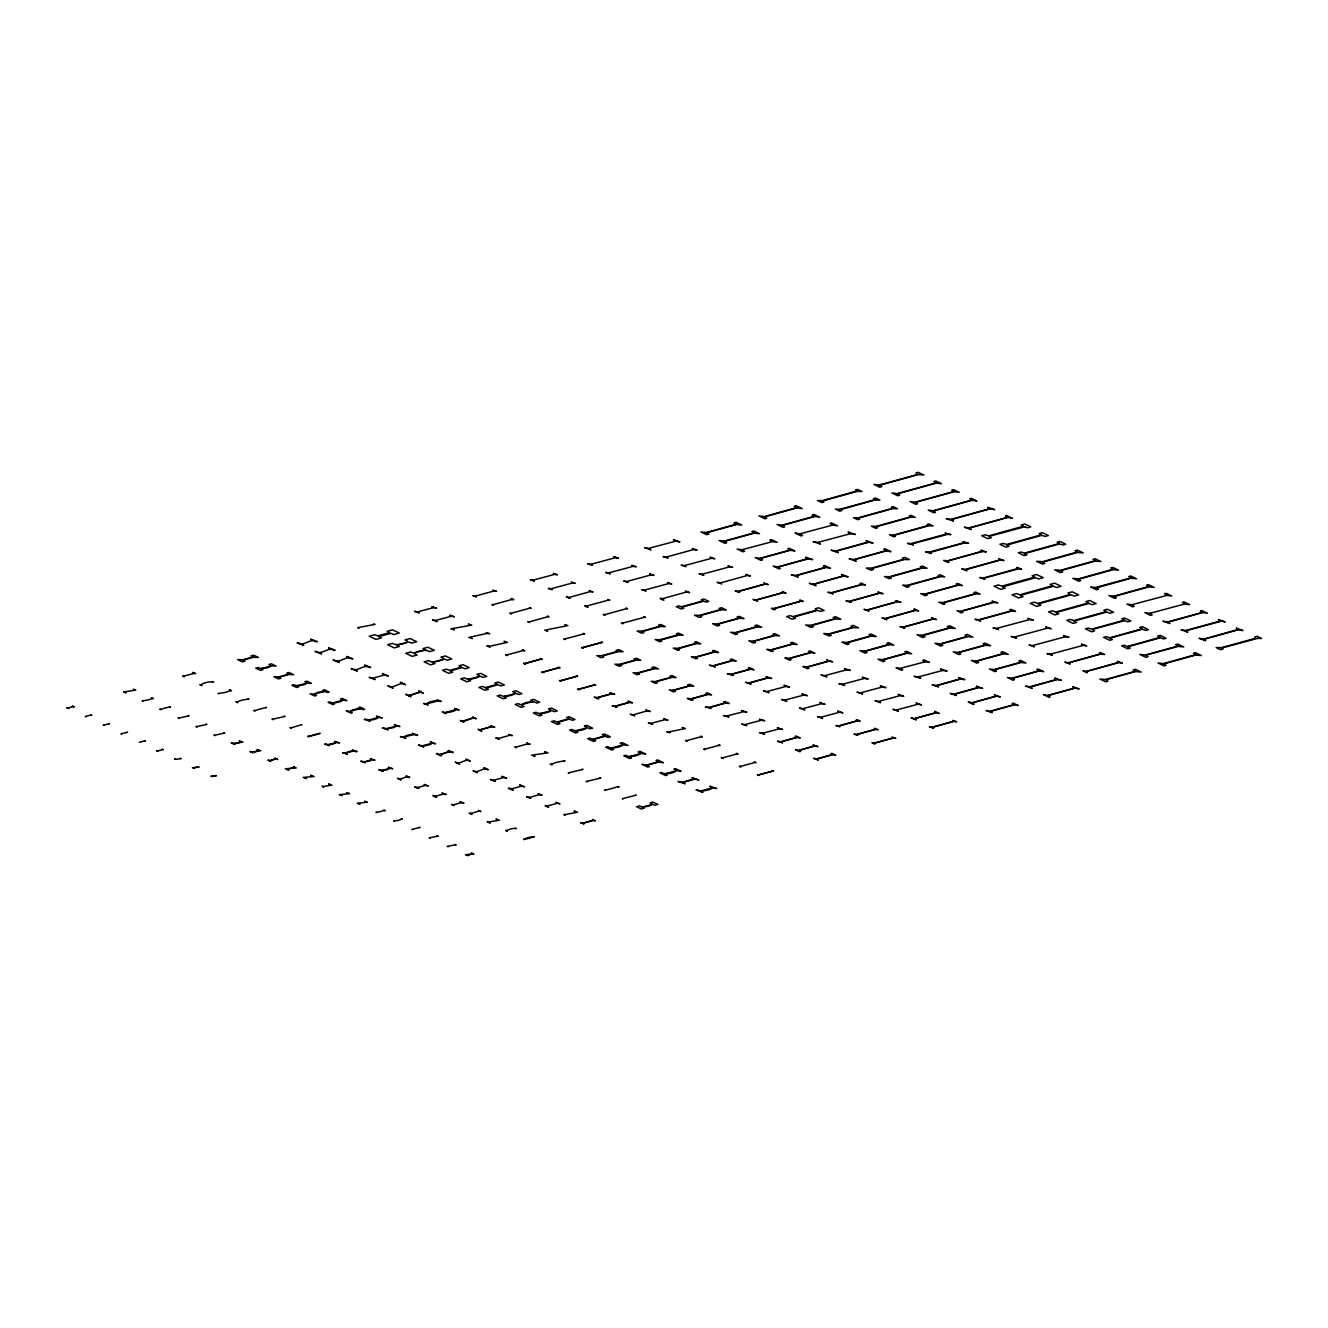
<?xml version="1.0" encoding="UTF-8"?>
<svg xmlns="http://www.w3.org/2000/svg" width="1328" height="1328" viewBox="0 0 1328 1328"><rect width="100%" height="100%" fill="white"/><g stroke="black" fill="none" stroke-linecap="round" stroke-linejoin="round"><path stroke-width="1.5" d="M693.648 549.526L697.117 550.107L692.203 548.613L693.731 549.36M738.053 591.624L765.16 584.104L768.248 584.602L763.749 583.009L765.293 583.739M765.21 583.905L738.119 591.375L735.114 590.86L739.613 592.471L738.069 591.724M801.083 601.053L774.091 608.539C766.538 606.913 778.225 611.942 774.257 608.622L800.85 601.302C808.569 602.48 795.289 598.43 801.099 600.937M871.666 568.567L904.252 559.52L909.464 559.619L904.916 557.445L902.393 558.125L903.754 559.287L871.649 568.102L866.354 568.035L870.902 570.21L873.426 569.513L871.683 568.683M889.544 577.149L922.13 568.118L927.093 568.268L922.578 566.11L920.304 566.741L922.047 567.571M922.047 567.72L889.411 576.734L884.514 576.568L889.03 578.726L891.32 578.095L889.561 577.248M925.301 594.313L957.853 585.283L962.435 585.548L958.036 583.424L956.127 583.955L957.87 584.785M957.787 584.967L925.334 593.931L920.752 593.666L925.151 595.774L927.06 595.259L925.317 594.413M943.179 602.895L975.731 593.865L980.114 594.18L975.748 592.089L974.038 592.554L975.466 593.682L943.328 602.514L938.863 602.215L943.229 604.306L944.938 603.842L943.195 603.012M1002.657 586.827L1035.408 577.763L1038.762 578.925L1043.227 577.713L1036.57 574.509L1032.105 575.738L1034.628 576.95M993.693 602.132L961.14 611.129L956.924 610.78L961.256 612.855L962.8 612.424L961.389 611.312L993.543 602.464L997.843 602.812L991.966 601.152L993.709 601.982M978.919 620.076L1011.521 611.029L1015.555 611.461L1011.189 609.369L1009.844 609.735L1011.222 610.897L979.118 619.711L975.001 619.313L980.711 621.039L978.935 620.193M1034.545 577.132L1001.91 586.129L998.54 584.951L994.074 586.179L1000.731 589.383L1005.196 588.155L1002.673 586.943M1020.468 595.376L1053.204 586.312L1056.59 587.491L1061.055 586.262L1054.548 583.141L1050.083 584.37L1052.623 585.582M1052.606 585.714L1019.887 594.761L1016.501 593.583L1012.036 594.811L1018.559 597.932L1023.025 596.72L1020.485 595.492M1056.208 612.523L1088.91 603.476L1092.28 604.655L1096.131 603.593L1089.757 600.538L1085.922 601.584L1088.445 602.812M1088.462 602.912L1055.76 611.976L1052.39 610.797L1048.539 611.859L1054.913 614.914L1058.765 613.851L1056.225 612.64M1068.343 663.021L1100.978 653.974L1104.597 654.521L1100.298 652.463L1099.368 652.712L1101.095 653.725L1068.525 662.722L1064.89 662.174L1070.119 663.983L1068.359 663.137M1119.023 662.29L1086.337 671.337L1082.934 670.74L1087.234 672.798L1086.254 671.586L1118.857 662.572L1122.343 663.153L1117.263 661.311L1119.039 662.157M269.551 760.844L270.796 761.442L267.891 760.048C270.696 762.521 274.68 757.01 277.818 759.516L274.913 758.122L276.158 758.703M435.352 620.757L437.095 621.587L432.496 619.894L435.601 620.574M305.324 778.025L306.569 778.623L303.199 777.378L314.089 776.548L310.719 775.303L311.964 775.901M487.077 633.34L489.65 633.722L486.197 632.609L487.326 633.157M523.083 650.438C528.013 652.214 519.713 648.363 523.099 650.355M358.992 803.805L359.971 804.27L357.249 803.257L367.391 802.228L364.669 801.216L365.482 801.846M524.792 663.651L540.878 659.186C545.31 660.265 538.687 657.211 540.762 659.136L524.925 663.469C520.875 662.423 527 665.195 524.792 663.718M642.138 631.613L660.331 626.501L665.428 626.667L660.813 624.459L658.655 625.056L660.331 625.853M660.315 626.069L642.221 631.132L637.042 630.983L641.673 633.207L643.831 632.609L642.154 631.813M660.016 640.196L679.455 635.033M822.331 501.071L856.942 491.443L862.021 491.543L857.656 489.434L855.547 490.015L857.091 490.762M678.226 634.668L660.066 639.747L655.152 639.532L659.734 641.739L661.709 641.192L660.033 640.395M611.627 693.631L597.285 697.598L594.23 697.117L597.965 698.91L598.928 698.628L597.384 697.748L611.76 693.797L614.731 694.295L610.033 692.784L611.644 693.548M857.075 490.962L822.414 500.59L817.417 500.49L821.783 502.582L823.875 502.017L822.347 501.27M677.844 648.794L696.138 643.665L700.835 643.931L696.287 641.756L694.527 642.237L696.204 643.051M840.209 509.67L874.837 500.042L879.9 500.125L875.567 498.033L873.459 498.614L874.986 499.345L874.256 499.876L840.392 509.172L835.329 509.089L839.661 511.164L841.753 510.599L840.226 509.852M615.179 706.396L629.572 702.396L632.526 702.91L628.791 701.134L627.928 701.367L629.572 702.197L615.096 706.214L612.225 705.683L616.823 707.226L615.196 706.446M696.121 643.3L677.927 648.363L673.213 648.097L677.761 650.272L679.521 649.79L677.861 648.994M858.087 518.252L892.698 508.624L897.579 508.757L893.279 506.698L891.37 507.213L892.914 507.96M569.363 773.045C562.225 773.942 589.267 768.248 581.697 769.46M633.356 714.846L634.734 715.809L630.285 714.248L633.041 714.813L647.45 710.812L650.255 711.542L645.806 709.982L647.433 710.762M673.545 690.444L689.747 685.945L693.83 686.244L689.68 684.252L687.788 684.767L689.348 685.763L673.429 690.128L669.262 689.846L673.412 691.855L675.288 691.324L673.545 690.494M892.831 508.226L858.303 517.771L853.439 517.638L857.739 519.696L859.631 519.182L858.104 518.435M875.949 526.851L910.61 517.206L915.374 517.372L911.074 515.314L909.282 515.812L910.825 516.542M910.842 516.741L876.098 526.403L871.434 526.203L875.716 528.262L877.509 527.78L875.965 527.033M668.897 732.209L669.943 732.724L666.689 731.695L669.146 732.027M893.86 535.433L928.471 525.805L933.136 525.988L928.886 523.946L927.176 524.411L928.72 525.158M617.819 786.674L619.163 786.906L617.653 786.508M709.335 707.608L725.47 703.126L729.238 703.508L725.154 701.549L723.577 701.981L725.071 702.993L709.119 707.359L705.434 706.961L711.078 708.488L709.335 707.658M928.704 525.357L894.109 534.968L889.445 534.786L893.694 536.827L895.404 536.363L893.877 535.616M911.722 544.015L947.744 534.288M623.064 798.809C617.736 799.489 641.125 794.21 635.365 795.256M946.615 533.972L910.709 543.683M929.6 552.597L964.228 542.969L968.61 543.252L962.999 541.608L964.543 542.355M704.67 749.39C706.247 750.569 701.466 748.428 704.919 749.208M964.56 542.538L928.554 552.282M736.924 753.74C734.65 752.395 740.775 754.835 736.791 753.972L722.797 757.807M988.995 536.446L1025 526.735M982.471 551.17L947.827 560.781L943.627 560.433L947.86 562.458L949.039 562.142L948.059 560.897L981.973 551.585L986.322 551.9L980.911 550.19L982.488 550.954M965.373 569.778L1000.001 560.15L1004.018 560.549L998.772 558.789L1000.349 559.553M1023.49 526.187L988.812 535.831L985.21 534.819L981.724 535.765L987.766 538.67L991.269 537.724L989.011 536.645M1006.856 545.028L1041.55 535.383L1045.153 536.396L1048.34 535.533L1042.347 532.661L1039.177 533.524L1041.418 534.603M1000.333 559.769L965.738 569.363L961.721 568.965L966.967 570.725L965.39 569.961M983.268 578.361L1019.29 568.65M758.321 775.17C759.782 776.15 755.35 774.324 758.471 774.954L772.481 771.103C775.585 771.668 771.369 770.024 772.747 770.921M1041.401 534.819L1006.807 544.43L1003.138 543.434L999.951 544.297L1005.927 547.169L1009.114 546.289L1006.873 545.21M1024.685 553.61L1059.412 543.949L1063.014 544.961L1065.72 544.214L1059.86 541.392L1057.138 542.139L1059.379 543.218M814.828 745.888L798.775 750.519L800.518 751.449L799.589 751.698L795.572 749.772L798.643 750.353L814.861 745.855L818.031 746.635L813.085 744.958L814.844 745.805M1018.161 568.401L983.633 577.962L979.815 577.514L984.861 579.307L983.284 578.56M1059.296 543.484L1024.652 553.062L1021.066 552.05L1018.344 552.797L1024.22 555.619L1026.926 554.872L1024.701 553.793M816.604 759.135L832.789 754.653L835.86 755.234L831.876 753.325L831.029 753.557L832.789 754.453L816.604 758.935L813.533 758.354L818.363 760.031L816.62 759.184M1042.546 562.176L1077.274 552.514L1083.2 552.896L1077.39 550.107L1075.066 550.755L1077.307 551.834M1077.29 552.033L1042.58 561.678L1036.67 561.296L1042.463 564.085L1044.787 563.454L1042.563 562.375M1060.408 570.774L1095.152 561.097L1100.912 561.528L1095.152 558.756L1092.994 559.354L1095.235 560.433M1095.152 560.698L1060.574 570.26L1054.731 569.861L1060.491 572.634L1062.666 572.036L1060.425 570.957M1078.336 579.34L1112.997 569.712L1118.624 570.177L1112.847 567.405L1110.839 567.952L1113.08 569.048M1113.08 569.247L1078.436 578.875L1072.825 578.394L1078.585 581.166L1080.594 580.618L1078.353 579.539M1096.181 587.939L1130.925 578.278L1136.486 578.759L1130.759 576.003L1128.783 576.551L1131.024 577.63M1131.008 577.846L1095.052 587.574M1114.059 596.521L1148.786 586.86L1154.165 587.391L1148.488 584.669L1146.695 585.15L1148.936 586.229M1148.936 586.445L1114.292 596.056L1108.847 595.558L1114.524 598.281L1116.317 597.799L1114.076 596.72M1167.694 622.284L1202.421 612.623L1207.434 613.27L1201.79 610.565L1200.379 610.946L1202.139 612.49L1168.192 621.819L1162.93 621.238L1169.985 623.562L1167.71 622.467M1185.572 630.866L1221.611 621.139M1220.498 620.89L1185.954 630.468L1181.024 629.771L1187.879 632.161L1185.589 631.049M1203.467 639.465L1238.194 629.804L1242.892 630.551L1236.169 628.127L1238.46 629.223M1238.476 629.422L1203.766 639.067L1199.068 638.32L1205.774 640.743L1203.483 639.648M1221.511 648.114L1257.55 638.386M764.297 516.957L796.717 507.96L802.112 508.591L796.169 505.736L794.343 506.234L796.783 507.412M796.767 507.595L764.297 516.575L758.985 515.945L764.928 518.8L766.754 518.302L764.314 517.123M814.645 516.194L782.308 525.158L777.063 524.477L783.039 527.349L784.699 526.884L782.806 525.274L814.645 516.542L819.824 517.239L813.848 514.368L812.188 514.832L814.662 516.011M835.827 551.319L868.329 542.305L873.177 543.086L865.939 540.612L868.412 541.807M868.396 541.973L835.91 550.971L831.079 550.19L838.317 552.664L835.843 551.469M853.721 559.901L886.208 550.888L890.972 551.701L885.062 548.862L883.817 549.211L886.241 550.605L853.904 559.553L849.073 558.756L856.211 561.246L853.738 560.067M1074.136 621.106L1106.573 612.092L1110.158 613.221L1113.644 612.258L1107.353 609.237L1103.85 610.199L1106.307 611.378M1106.29 611.561L1073.887 620.541L1070.302 619.412L1066.816 620.375L1073.124 623.396L1076.61 622.434L1074.153 621.255M1124.235 620.193L1091.865 629.157L1088.296 628.028L1085.424 628.825L1091.583 631.779L1094.455 630.999L1092.38 629.455L1124.235 620.707L1127.953 621.786L1130.825 621.006L1124.667 618.051L1121.795 618.831L1124.252 620.01M1109.876 638.237L1142.246 629.256L1145.815 630.385L1148.454 629.655L1142.346 626.716L1139.69 627.447L1142.146 628.609M1142.13 628.791L1109.793 637.755L1106.224 636.627L1103.585 637.357L1109.71 640.295L1112.349 639.565L1109.893 638.386M1127.704 646.836L1160.157 637.822L1163.726 638.951L1166.133 638.287L1160.058 635.365L1157.651 636.029L1160.108 637.208M1160.091 637.39L1127.588 646.387L1124.102 645.242L1121.695 645.906L1127.771 648.828L1130.178 648.164L1127.721 646.985M1178.002 645.989L1145.516 654.986L1139.872 654.455L1145.881 657.343L1148.056 656.746L1146.197 655.136L1178.102 646.387L1183.746 646.935L1177.737 644.047L1175.562 644.644L1178.019 645.823M1163.477 663.983L1195.881 655.003L1201.425 655.567L1195.449 652.695L1193.474 653.243L1195.914 654.422M1195.93 654.571L1163.527 663.568L1157.983 662.987L1163.959 665.859L1165.934 665.328L1163.494 664.149M183.745 676.367C186.103 677.728 179.645 675.205 184.061 676.135M193.672 673.412C199.798 674.558 188.891 670.922 194.004 673.196M475.241 596.322L476.453 596.903L472.818 595.674L475.557 596.089M327.933 744.809L336.299 742.468L339.503 742.883L334.556 741.422C340.117 742.767 327.734 746.037 325.775 743.846L324.547 744.178L329.493 745.622L327.95 744.875M511.778 599.542C517.854 600.654 507.894 597.069 512.093 599.31M353.962 750.868L345.678 753.175L342.607 752.744L347.388 754.204C341.977 752.777 353.729 749.54 356.12 751.797L357.232 751.499L352.435 750.038L353.978 750.768M550.904 589.051L552.265 589.698L548.281 588.354L551.22 588.819M363.739 761.973L372.023 759.649L374.977 760.131L370.313 758.637C375.841 759.998 363.557 763.235 361.614 761.027L360.635 761.293L365.3 762.787L363.756 762.04M529.208 621.869L547.7 616.79C551.469 617.47 545.659 615.296 547.883 616.507M564.699 639.283C565.877 640.212 561.711 638.469 565.014 639.05M417.39 787.819L418.934 788.55L414.651 787.006L417.706 787.587M601.584 642.387L582.66 647.616L601.401 642.569C605.07 643.117 599.741 641.241 601.601 642.287M617.703 651.334L601.733 655.717L596.82 655.667L601.119 657.725L603.825 656.978L602.431 655.949L618.201 651.633L623.114 651.683L618.815 649.624L616.109 650.371L617.802 651.185M681.828 607.178L703.491 601.169L706.098 602.115L708.77 601.368L703.873 599.011L701.184 599.758L702.877 600.937L681.447 606.813L678.94 605.867L676.251 606.597L681.164 608.954L683.837 608.224L681.845 607.261M619.944 664.681L636.112 660.199L640.793 660.331L636.527 658.273L634.07 658.954L635.531 659.966L619.778 664.299L614.93 664.216L619.197 666.258L621.653 665.577L619.96 664.764M453.13 804.917L461.463 802.593L464.003 803.191L459.87 801.614L461.098 802.577M479.275 811.059C484.338 812.869 475.789 808.935 479.308 810.96M721.071 609.419L699.458 615.395L694.428 615.146L699.258 617.47L701.715 616.79L700.039 615.611L721.436 609.735L726.383 610.017L721.552 607.693L719.112 608.373L721.104 609.32M735.463 632.925L757.093 626.932L761.741 627.297L756.977 625.007L754.918 625.571L756.91 626.534M714.331 651.849L695.357 657.111L691.324 656.646L695.839 658.804L697.449 658.373L695.706 657.277L714.331 652.148L718.514 652.579L714.016 650.405L712.406 650.853L714.315 651.766M506.831 830.764C509.255 832.075 502.814 829.618 507.147 830.548M756.894 626.633L735.214 632.609L730.649 632.244L735.413 634.518L737.472 633.954L735.48 633.008M713.402 665.959L732.359 660.697L736.243 661.195L731.778 659.053L730.317 659.452L731.911 660.597L713.269 665.71L709.384 665.195L715.327 666.955L713.418 666.042M564.998 814.811C567.039 816.205 560.98 813.649 565.313 814.579M792.766 643.814L771.12 649.807L766.82 649.342L771.502 651.6L773.211 651.135L771.385 649.99L792.783 644.113L797.149 644.561L792.467 642.304L790.758 642.769L792.75 643.731M749.141 683.14L768.165 677.861L771.734 678.475L766.123 676.633L768.065 677.562M789.081 658.688L810.827 652.662L814.877 653.177L810.229 650.952L808.669 651.367L810.495 652.496L789.098 658.389L784.881 657.908L789.529 660.149L791.073 659.717L789.098 658.754M768.065 677.629L749.125 682.891L745.473 682.31L751.084 684.152L749.158 683.223M828.572 661.029L806.826 667.021L802.876 666.473L807.524 668.714L808.968 668.316L807.275 667.137L828.722 661.244L832.673 661.809L826.58 659.966L828.589 660.929M838.615 726.084L857.506 720.855L860.229 721.154L857.224 719.71L856.294 719.959L857.29 720.739L838.732 725.852L835.91 725.553L839.844 726.748L838.632 726.167M914.245 718.813L936.041 712.771L939.311 713.534L934.729 711.327L936.024 712.588L914.228 718.614L910.958 717.867L916.287 719.859L914.262 718.88M893.312 737.853L874.471 743.066L871.932 742.701L874.903 744.128L874.637 743.132L893.18 738.053L895.802 738.385L892.101 737.156L893.329 737.754M932.19 727.395L953.836 721.403L956.724 721.751L952.541 720.457L953.869 721.104M953.853 721.204L932.156 727.196L929.334 726.831L933.534 728.109L932.19 727.478M243.173 660.149L253.349 657.294L258.429 657.46L253.714 655.185L251.042 655.916L252.901 656.812M252.884 656.928L242.725 659.75L237.646 659.601L242.36 661.875L245.033 661.128L243.173 660.248M278.913 677.313L289.106 674.475L293.737 674.74L289.089 672.516L286.881 673.113L288.74 674.01M288.74 674.109L278.548 676.965L273.9 676.682L278.565 678.923L280.772 678.309L278.913 677.413M378.978 636.66L390.83 633.356L393.835 634.535L399.263 633.041L392.54 629.804L387.112 631.298L389.552 632.477M389.453 632.643L377.7 635.88L374.695 634.701L369.267 636.195L375.99 639.432L381.435 637.938L378.978 636.759M324.547 691.34L314.371 694.162L310.071 693.797L314.653 695.988L316.529 695.474C309.955 693.697 324.281 689.747 327.286 692.519L329.145 692.004L324.563 689.813L322.704 690.328L324.563 691.224M396.84 645.242L408.675 641.939L411.68 643.117L416.726 641.723L410.07 638.519L405.023 639.913C413.722 641.856 395.395 646.786 392.64 643.316L387.593 644.694L394.25 647.898L399.296 646.504L396.856 645.342M332.515 703.076L342.74 700.221L346.874 700.636L342.342 698.445L340.615 698.926C347.438 700.786 332.249 704.537 329.859 701.881L328.132 702.346L332.681 704.537L334.39 704.072L332.531 703.159M384.373 675.039L388.44 675.969L382.364 673.694L384.672 674.79M425.508 649.824L413.738 653.127L410.651 651.965L405.804 653.293L412.211 656.381L417.058 655.053C408.626 652.911 426.006 648.13 429.459 651.633L434.306 650.305L427.898 647.234L423.051 648.562L425.491 649.741M360.353 708.554L350.127 711.376L346.243 710.895L350.758 713.07L352.285 712.638C345.712 710.862 360.037 706.928 363.025 709.7L364.553 709.268L360.054 707.11L358.51 707.525L360.386 708.422M432.463 662.357L444.299 659.053L447.304 660.215L451.769 658.987L445.428 655.949L440.979 657.177C449.578 659.219 431.6 663.983 428.595 660.58L424.13 661.809L430.471 664.847L434.92 663.618L432.48 662.44M408.659 695.59L420.495 692.087L418.884 690.693L423.366 693.382C418.121 689.066 410.883 698.594 405.77 694.295L410.966 696.785L408.659 695.673M450.308 670.922L462.161 667.619L465.165 668.781L469.265 667.652L463.04 664.664L458.94 665.793L461.364 666.955M461.264 667.137L449.528 670.358L446.523 669.196L442.423 670.325L448.648 673.313L452.748 672.184L450.325 671.022M386.166 728.823L396.358 725.968L400.01 726.532L394.35 724.739C401.106 726.499 386.033 730.367 383.593 727.678L382.364 728.026L388.042 729.819L386.166 728.923M438.34 700.703L426.504 703.989L423.599 703.491L428.064 705.002C422.188 703.259 437.061 699.059 440.481 701.599L441.328 701.367L436.862 699.856L438.373 700.586M414.087 734.351L403.861 737.189L400.425 736.592L405.92 738.401C399.346 736.625 413.655 732.674 416.643 735.446L417.739 735.148L412.244 733.338L414.104 734.235M444.415 712.771L456.317 709.451L459.173 709.965L454.774 708.438C460.882 710.048 444.996 714.348 442.324 711.858L445.942 713.601L444.432 712.87M486.015 688.087L497.884 684.767L500.888 685.929L504.341 684.982L498.249 682.061L494.796 683.007L497.236 684.186M497.12 684.352L485.384 687.589L482.379 686.427L478.927 687.373L485.002 690.294L488.455 689.348L486.031 688.17M421.906 746.004L432.115 743.149L435.518 743.763L430.172 741.937C436.879 743.713 421.989 747.531 419.416 744.892L418.436 745.157L423.781 746.983L421.922 746.104M462.343 721.453L463.854 722.183L460.268 720.457C464.783 723.843 471.158 715.46 476.237 718.78L472.652 717.054L474.162 717.784M474.146 717.9L462.327 721.17M503.893 696.652L515.745 693.349L518.733 694.511L521.904 693.648L515.895 690.759L512.724 691.622C521.406 693.764 503.196 698.412 500.324 695.025L497.153 695.905L503.163 698.794L506.333 697.914L503.893 696.752M449.827 751.598L439.8 754.586L441.676 755.582L440.796 755.815L436.431 753.723L437.31 753.474C442.041 757.026 447.702 749.042 452.433 752.627L453.313 752.378L448.067 750.536L449.926 751.432M491.974 726.532L480.288 729.769L491.709 726.632L494.796 727.18L490.58 725.636L492.09 726.466M533.076 701.516L521.124 704.819L518.202 703.641L515.214 704.454L521.19 707.326L524.178 706.513C515.745 704.388 533.159 699.574 536.628 703.093L539.633 702.263L533.657 699.391L530.652 700.221L533.092 701.4M498.1 738.551L509.886 735.247L512.342 735.612L508.807 734.401L509.67 735.197M662.39 598.978C668.399 602.364 655.003 597.019 662.523 598.646L686.858 591.906L689.581 592.637L685.364 591.093L686.858 591.807M539.616 713.817L551.502 710.513L554.49 711.675L557.312 710.912L551.369 708.056L548.564 708.82C557.079 710.912 539.085 715.626 536.13 712.24L533.325 713.003L539.268 715.858L542.073 715.095L539.633 713.916M557.511 722.399L569.363 719.095L572.368 720.257L574.991 719.544L569.081 716.705L566.458 717.435L568.899 718.597M568.882 718.73L557.063 722L554.058 720.838L551.435 721.552L557.328 724.391L559.951 723.677L557.511 722.498M511.346 788.948L521.539 786.093L524.56 786.823L519.663 784.914L521.539 785.811M593.251 739.563L605.103 736.26L608.091 737.422L610.332 736.808L604.522 734.035L602.298 734.65L604.738 735.812M604.622 735.978L592.803 739.231L589.898 738.053L587.673 738.667L593.467 741.439L595.691 740.841L593.267 739.663M529.225 797.53L539.434 794.675L542.139 795.223L537.94 793.679L539.45 794.41M646.885 765.31L658.788 762.006L663.419 762.72L657.725 759.981L656.032 760.446L658.472 761.625M658.356 761.791L646.553 765.028L641.939 764.314L647.632 767.053L649.326 766.588L646.885 765.409M682.609 782.491L694.577 779.171L698.91 779.951L691.871 777.644L694.312 778.822M694.295 778.938L682.343 782.242L678.01 781.462L685.049 783.769L682.609 782.59M700.503 791.073L712.439 787.753L716.655 788.583L709.75 786.242C718.315 788.384 700.337 793.065 697.349 789.645L696.055 790.011L702.96 792.351L700.52 791.173M849.422 601.567L879.501 593.234L883.12 593.716L877.924 592.022L879.634 592.836M879.617 592.985L849.555 601.285L845.936 600.804L851.132 602.514L849.422 601.684M897.545 601.551L900.899 602.331L895.836 600.621L897.545 601.435M885.195 618.748L915.291 610.415L918.694 610.946L914.577 608.971L913.747 609.203L915.424 610.166L885.278 618.499L881.941 617.935L886.905 619.695L885.195 618.865M903.073 627.347L933.186 618.997L936.489 619.578L931.642 617.802L933.352 618.616M933.335 618.765L903.239 627.082L899.936 626.501L904.783 628.277L903.073 627.463M706.38 532.877L736.459 524.527L741.821 525.075L736.061 522.302L733.986 522.883L736.376 524.029M736.359 524.178L706.214 532.511L700.952 531.947L706.712 534.719L708.77 534.155L706.38 533.009M724.241 541.459L754.337 533.126L759.5 533.723L753.773 530.968L751.897 531.482L754.304 532.628M754.271 532.794L724.225 541.094L719.062 540.496L724.789 543.252L726.648 542.737L724.258 541.592M760.031 558.623L790.06 550.29L794.908 550.987L789.247 548.265L787.703 548.696L789.596 550.19L760.064 558.291L755.217 557.611L760.878 560.333L762.421 559.901L760.031 558.756M879.435 485.351L918.428 474.561L923.856 475.075L918.096 472.303L915.955 472.901L917.831 474.395L879.418 484.936L873.907 484.438L879.667 487.21L881.809 486.629L879.435 485.484M807.972 558.59L777.942 566.89L773.245 566.16L778.938 568.882L780.316 568.5L778.009 567.139L807.972 558.889L812.67 559.619L805.598 557.262L808.005 558.424M897.313 493.933L936.306 483.143L941.535 483.707L935.808 480.968L933.866 481.5L936.24 482.645M795.821 575.788L825.833 567.471L830.398 568.251L824.738 565.529L823.476 565.877L825.817 567.222L795.787 575.505L791.305 574.709L798.228 577.082L795.821 575.92M936.223 482.794L897.247 493.568L892.018 492.987L897.745 495.742L899.687 495.211L897.313 494.066M813.666 584.386L843.728 576.053L848.177 576.867L841.421 574.476L843.811 575.622M843.811 575.754L813.682 584.104L809.316 583.291L816.073 585.681L813.666 584.519M954.118 491.41L915.158 502.167L910.128 501.536L915.822 504.275L917.565 503.793L915.689 502.299L954.185 491.725L959.214 492.356L953.521 489.617L951.778 490.098L954.151 491.244M793.463 617.122L817.633 610.415L820.638 611.378L824.124 610.432L818.646 607.792L815.16 608.755L816.77 610.116L793.098 616.607L790.094 615.644L786.608 616.607L792.086 619.23L795.572 618.267L793.463 617.254M933.053 511.097L972.046 500.307L976.893 500.988L971.233 498.282L969.672 498.714L972.079 499.859M972.046 500.009L933.086 510.765L928.239 510.085L933.899 512.807L935.46 512.376L933.053 511.23M811.242 625.671L835.428 618.948L840.873 619.246L835.611 616.723L833.171 617.404L835.279 618.4M950.931 519.68L989.941 508.89L994.639 509.62L987.584 507.296L989.991 508.458M835.163 618.616L811.01 625.272L805.631 624.957L810.893 627.48L813.35 626.816L811.242 625.803M989.958 508.607L950.981 519.381L946.283 518.634L953.338 520.974L950.931 519.812M968.809 528.262L1007.803 517.488L1012.334 518.269L1006.674 515.563L1005.479 515.895L1007.869 517.206L968.892 527.963L964.377 527.183L971.233 529.557L968.809 528.411M846.998 642.835L871.168 636.129L876.214 636.527L871.068 634.054L869.01 634.618L871.085 635.614M871.068 635.78L846.849 642.486L841.869 642.071L847.032 644.545L849.09 643.98L846.998 642.968M864.86 651.417L889.046 644.711L893.96 645.159L888.814 642.686L886.905 643.2L888.731 644.495L864.993 651.019L859.913 650.62L865.076 653.094L866.968 652.563L864.877 651.567M922.661 635.581L949.686 628.094L955.264 628.476L949.686 625.803L947.279 626.451L949.553 627.546M906.908 652.978L882.722 659.667L877.974 659.186L883.087 661.643L884.846 661.161L883.02 659.867L906.792 653.326L911.689 653.774L906.576 651.318L904.833 651.799L906.924 652.812M949.52 627.712L922.528 635.182L916.951 634.784L922.528 637.473L924.935 636.809L922.678 635.73M940.539 644.163L967.564 636.676L972.943 637.125L967.398 634.452L965.19 635.066L967.182 636.427L940.589 643.748L935.061 643.333L940.606 646.006L942.814 645.391L940.539 644.312M985.343 644.91L958.285 652.397L953.172 651.882L958.683 654.538L960.692 653.974L958.783 652.579L985.276 645.308L990.622 645.757L985.11 643.117L983.102 643.665L985.359 644.761M936.389 685.763L960.559 679.056L964.875 679.654L958.55 677.612L960.625 678.625M976.296 661.344L1003.304 653.841L1008.301 654.389L1002.823 651.766L1001.013 652.264L1002.922 653.658L976.429 660.946L971.283 660.431L976.744 663.07L978.57 662.556L976.296 661.477M960.642 678.757L936.389 685.48L932.156 684.866L938.481 686.908L936.406 685.895M954.284 694.361L978.454 687.655L982.637 688.302L976.429 686.194L978.537 687.207M978.504 687.373L954.367 694.063L950.184 693.399L956.392 695.507L954.284 694.494M1021.083 662.174L994.191 669.578L989.377 668.98L994.821 671.586L996.448 671.155L994.523 669.744L1021.033 662.473L1025.98 663.037L1020.551 660.414L1018.925 660.863L1021.182 661.958M1012.052 678.508L1039.06 671.022L1043.708 671.653L1038.313 669.063L1036.836 669.478L1038.745 670.872L1012.251 678.143L1007.437 677.546L1012.849 680.135L1014.326 679.737L1012.052 678.641M996.415 695.972L972.179 702.678L968.195 701.981L973.208 704.388L974.271 704.089L972.196 702.927L996.349 696.237L1000.416 696.918L994.34 694.793L996.448 695.806M990.041 711.542L1014.243 704.819L1018.211 705.533L1013.198 703.126L1012.235 703.392L1014.36 704.537L990.074 711.277L986.189 710.546L992.149 712.688L990.041 711.675M1029.947 687.091L1056.939 679.604L1061.404 680.301L1054.698 678.077L1056.988 679.172M1056.955 679.322L1030.013 686.775L1025.531 686.078L1032.238 688.319L1029.964 687.223M1074.9 687.921L1047.892 695.391L1043.542 694.66L1048.921 697.233L1050.083 696.918L1047.842 695.656L1074.85 688.186L1079.183 688.917L1072.642 686.659L1074.916 687.755M1135.423 671.238L1105.427 679.504L1099.883 679.023L1105.676 681.812L1107.934 681.181L1105.892 679.737L1135.49 671.603L1141.184 672.051L1135.39 669.262L1133.133 669.893L1135.523 671.038M384.622 674.939L372.753 678.21L369.118 677.33L375.193 679.604L372.886 678.508M194.037 673.412L183.712 676.135M512.044 599.443L493.286 604.622C489.468 603.792 494.597 606.514 493.418 604.688M125.214 692.386L126.094 692.801L123.587 691.938L135.821 690.128L133.315 689.265L134.111 689.78M143.075 700.918C139.34 700.902 147.79 700.736 152.388 698.412M219.186 693.581C214.522 693.498 225.793 693.316 230.408 690.477M178.898 718.099L189.074 715.792L187.763 715.576M237.065 702.114C241.796 699.076 252.42 699.126 248.037 698.943M196.577 726.632L206.919 724.391L205.79 724.059M214.671 735.28L224.747 733.006L223.552 732.774M433.443 607.527L431.866 606.531L436.597 608.241L433.708 607.61L417.291 611.959L414.485 611.312L419.216 613.005L417.706 611.992M265.799 707.641C269.551 706.795 257.765 709.301 255.142 710.646M193.822 768.082L192.427 767.684L199.15 767.186L197.756 766.787M308.644 736.492C326.588 730.881 321.359 733.77 308.445 736.426M376.87 812.288C373.434 812.869 380.173 812.039 384.024 810.395M383.626 810.362L385.236 810.661L384.058 810.395M401.786 818.978C403.181 819.625 400.824 817.982 401.654 818.845M430.355 838.2L429.243 837.852L437.709 836.175M587.524 781.445C579.821 782.773 607.045 776.814 599.559 778.075M524.128 839.279C527.282 836.59 537.94 836.906 533.375 836.69M740.659 766.405C736.675 765.31 742.551 768.165 740.559 766.356L754.702 762.554C758.753 763.517 752.544 760.778 754.669 762.471M67.844 707.973L73.322 706.596M73.023 706.562C70.284 704.836 76.875 708.007 73.372 706.612M91.001 715.078C89.125 713.866 93.558 716.257 90.951 715.145M108.813 723.743C112.697 722.664 100.098 726.2 103.916 725.171M121.645 733.869C117.727 734.434 130.974 731.595 126.675 732.359M451.404 616.109L449.777 615.146L454.375 616.839L451.586 616.192L435.285 620.541M453.495 629.173L454.375 629.904L450.839 628.808L471.822 625.106L468.286 624.011L469.249 624.724M215.103 775.602L212.181 776.482L215.485 775.618M347.637 793.214L346.774 792.617L349.579 793.629L339.287 794.675L342.093 795.671L341.346 795.04M563.852 760.844C569.314 760.695 556.432 761.193 551.734 764.264M419.465 827.543C423.433 826.464 408.094 830.432 412.659 829.469M448.432 846.65L447.204 846.434L455.587 844.757M472.353 853.622L467.622 855.697L465.447 854.651L473.93 853.97L471.291 853.041L472.237 853.489M529.822 608.091C528.013 606.564 533.806 608.971 529.822 608.207L511.18 613.221C507.08 612.374 513.272 614.864 510.998 613.503M608.241 600.057C606.132 598.33 612.64 601.069 608.241 600.173L586.876 605.933C579.738 604.389 592.172 609.237 586.71 606.232M604.921 614.598L626.135 608.772C630.219 609.436 624.309 607.228 626.301 608.473M425.425 785.346L424.047 784.433L428.33 785.977L425.674 785.412L417.307 787.57M767.385 691.573L768.995 692.718L763.534 690.875L766.903 691.506L786.01 686.46L789.463 687.091L784.001 685.248L785.695 686.377M821.567 703.541L819.824 702.446L825.086 704.321L821.783 703.641L802.71 708.72L799.489 708.023L804.751 709.899L802.826 708.986M860.959 692.884L862.652 694.079L856.975 692.154L860.478 692.834L882.34 687.024L885.942 687.688L880.248 685.763L881.941 686.941M900.019 695.49L898.176 694.345L903.737 696.304L900.334 695.59L878.439 701.416L874.953 700.719L880.53 702.678L878.505 701.715M896.699 710.082L898.392 711.26L892.964 709.301L896.251 710.032L918.146 704.189L921.516 704.919L916.088 702.944L918.113 703.906M591.226 564.35L592.305 565.313L587.64 563.902L590.844 564.284L615.329 557.743L618.45 558.142L613.785 556.714L615.246 557.428M609.087 572.949L610.199 573.928L605.668 572.434L608.722 572.883L633.24 566.326L636.212 566.79L631.68 565.296L632.941 566.243M467.589 760.247L465.962 759.135L470.295 761.21C465.746 757.674 459.637 765.575 455.238 762.089L459.571 764.164L458.077 763.002M516.36 746.967L527.78 743.846L530.171 744.211L526.718 742.999L527.88 743.564M545.609 752.445L544.629 751.598L548.016 752.827L531.648 755.151L535.035 756.396L533.856 755.831M529.606 797.364L526.535 796.817L530.752 798.36L529.241 797.63M684.8 565.662L685.929 566.691L681.181 565.147L684.418 565.595L711.659 558.291L714.813 558.756L710.082 557.212L711.609 557.959M151.99 698.379C149.798 696.768 155.542 699.657 152.421 698.412M201.458 684.866C203.948 686.891 197.092 683.339 200.96 684.85M212.115 681.862C218.257 681.696 204.993 680.998 201.009 684.866M359.407 627.978L357.647 627.679L375.094 624.376L373.334 624.077M230.01 690.46C227.403 688.585 234.126 691.954 230.441 690.494M283.727 716.24L285.072 716.439L272.539 719.245M176.126 759.367L174.466 759.101L175.628 759.35M489.302 646.354L507.445 642.337L504.059 641.225L504.939 641.939M507.18 654.953C509.122 656.829 502.582 653.824 507.03 654.887L522.983 650.604M727.478 716.074L728.956 717.07L723.494 715.526L727.014 715.958L743.514 711.675L746.967 712.123L741.489 710.58L743.232 711.41M700.985 736.691C699.541 735.048 704.554 737.721 701.201 736.741L686.858 740.576C683.007 739.547 688.369 742.418 686.991 740.626M745.323 724.656L746.817 725.669L741.505 724.092L744.825 724.59L761.326 720.274L764.745 720.739L759.433 719.178L760.977 720.158M718.846 745.29C717.502 743.746 722.117 746.22 719.062 745.34L704.637 749.191M997.295 628.443L998.573 629.621L993.012 627.878L996.78 628.36L1029.482 619.612L1033.333 620.076L1027.756 618.333L1029.515 619.18M924.504 661.709L922.744 660.398L924.338 659.966L929.417 662.406L924.919 661.859L900.384 668.316L896.035 667.735L901.114 670.175L902.708 669.744L900.616 668.731M493.933 590.927L492.954 590.147L496.589 591.375L494.099 591.01L475.241 596.056M533.341 580.236L534.387 581.1L530.27 579.788L533.009 580.187L554.672 574.377L557.478 574.758L553.378 573.43L554.473 574.294M622.782 623.197C624.06 624.758 618.782 622.467 622.633 623.131L644.063 617.354C647.881 618.018 642.702 615.661 643.914 617.288M435.584 796.186L443.569 793.995L446.158 794.576L441.975 793.032L443.519 793.762M846.218 669.727L844.459 668.565L850.401 670.424L846.65 669.827L824.837 675.603L820.936 675.039L826.879 676.882L824.871 675.935M785.246 700.171L786.857 701.317L781.478 699.458L784.865 700.105L804.004 695.025L807.308 695.706L801.929 693.83L803.855 694.76M843.064 684.302L844.757 685.497L838.914 683.588L842.566 684.235L864.478 678.425L868.213 679.056L862.353 677.147L864.063 678.342M496.954 819.758L496.008 818.978L499.394 820.206L489.252 821.949M839.429 712.157L837.736 711.028L842.931 712.92L839.777 712.206L820.654 717.303L817.434 716.605L822.613 718.498L821.003 717.352M514.866 828.34C519.713 829.054 512.658 827.078 506.798 830.548M301.705 643.881L303.78 645.325L297.024 642.968L298.186 642.652C303.763 647.118 310.652 637.44 316.213 641.905L317.392 641.59L310.636 639.233L313.076 640.395M366.495 666.44L364.486 665.079L370.661 667.353L369.748 667.619C364.337 663.286 357.149 672.781 352.036 668.499L351.107 668.764L357.298 671.022L354.991 669.926M668.648 583.457L667.469 582.494L671.785 584.021L668.997 583.507L644.545 590.08L641.673 589.582L645.989 591.093L644.877 590.113M391.129 686.842L393.055 688.203L387.826 685.696C393.32 690.012 400.043 680.467 405.521 684.783L400.292 682.277L402.6 683.389M666.888 557.079L668.017 558.109L663.087 556.615L666.573 556.98L693.316 549.643M747.083 575.406L745.871 574.41L750.453 575.987L747.282 575.505L720.573 582.843M1064.94 636.676L1063.579 635.531L1068.957 637.291L1065.189 636.793L1032.57 645.557L1028.968 645.026L1034.346 646.802L1032.586 645.956M1050.963 654.206L1052.257 655.385L1046.962 653.608L1050.564 654.14L1083.216 645.358L1086.752 645.906L1081.457 644.13L1083.216 644.976M742.667 549.809L744.56 551.319L742.85 551.784L737.156 549.045L742.086 549.709L772.332 541.675L777.179 542.355L771.485 539.616L769.775 540.098L772.166 541.243M849.986 533.607L848.028 532.013L855.398 534.47L850.368 533.723L817.832 542.405L813.068 541.608L820.422 544.082L818.546 542.471M86.021 716.572C84.876 717.269 84.743 716.024 90.968 715.211M169.785 707.011C173.321 706.181 163.128 708.156 160.987 709.418M471.357 637.772L472.253 638.502L468.801 637.39L487.492 633.356M157.6 750.934L162.746 749.556M179.662 758.321L181.338 758.57L175.744 759.367M323.468 786.442L331.917 785.163L328.614 783.902L329.61 784.682M651.251 723.445L652.612 724.391L648.296 722.814L650.869 723.411L665.378 719.56L668.017 720.158L663.718 718.581L665.079 719.527M682.957 728.126L682.16 727.445L685.414 728.474L668.997 731.96M401.471 818.978C398.4 821.567 390.93 820.389 394.565 821.019M1150.596 613.353L1152.106 614.964L1150.546 615.395L1144.885 612.673L1150.065 613.27L1184.775 603.991L1189.689 604.638L1184.045 601.933L1182.484 602.348L1184.742 603.443M605.402 790.044C600.771 791.123 614.499 788.168 617.404 786.674M572.318 582.909L571.272 582.029L575.273 583.374L572.567 582.959L550.805 588.802M569.131 597.417L590.445 591.558L593.052 591.989L589.167 590.628L590.213 591.508M583.341 633.921C582.627 632.394 586.793 634.668 583.556 633.971L564.632 639.05M399.811 779.005L401.039 779.968L397.421 778.225C401.255 781.146 405.936 774.656 409.771 777.561L406.152 775.834L407.397 776.797M471.357 813.367L478.993 811.176M330.606 649.259L328.547 647.832L335.171 650.205L334.092 650.488C328.78 646.022 321.459 655.7 316.097 651.251L315.035 651.55L321.658 653.907L319.218 652.745M493.817 780.2L503.76 777.478L506.765 778.191L501.818 776.316L503.295 777.478M547.501 805.963L557.345 803.274L559.984 803.838L555.851 802.278L556.98 803.257M919.026 676.965L920.619 678.326L914.096 676.301L918.329 676.898L942.747 670.457L947.146 671.038L940.622 669.013L942.714 670.026M235.753 701.549L237.695 702.778M178.018 717.751L179.114 718.531M144.32 740.526L145.516 741.256M195.897 726.333L197.075 727.097M162.182 749.125L163.394 749.855M213.808 734.932L215.02 735.679M271.958 718.963L273.037 719.743M289.869 727.545L291.031 728.308M307.764 736.144L308.976 736.891M197.839 766.92L193.871 767.933M437.128 835.694L438.306 836.441M454.973 844.309L456.185 845.04M533.292 836.872C529.241 838.449 521.572 840.242 524.029 839.263M498.349 738.318L495.742 737.986L499.278 739.198L498.116 738.634M511.595 788.716C501.254 786.292 519.065 792.65 511.363 789.031M453.329 804.718C447.918 803.34 456.6 806.909 453.147 805M67.994 707.94C70.915 709.899 64.076 706.463 67.695 707.957M290.782 727.81C293.388 727.346 303.647 723.843 302.037 724.856M269.584 760.629L276.207 758.919M772.83 771.103L758.305 774.988M565.014 814.562L577.597 812.255L574.061 811.026L575.273 811.607M144.868 740.958L139.291 742.335M1023.473 526.004L1021.232 524.925L1024.718 523.962L1030.777 526.867L1027.274 527.83L1025.033 526.751M1166.814 594.844L1164.573 593.765L1166.2 593.317L1171.844 596.04L1166.631 595.459L1131.921 604.721L1126.941 604.091L1132.601 606.813L1134.228 606.365L1131.987 605.286M1220.565 620.641L1218.274 619.545L1225.146 621.919L1221.644 621.155M1257.566 638.403L1261.6 638.469L1257.168 636.328L1254.678 637.008L1255.624 638.237L1221.76 647.549L1216.133 647.599L1220.581 649.724L1223.055 649.043L1221.528 648.313M1094.953 587.54L1090.736 587.009L1096.463 589.748L1098.439 589.217L1096.198 588.138M946.632 533.756L945.071 533.009L950.898 534.62L947.777 534.304M1018.244 568.152L1016.667 567.388L1021.713 569.197L1019.306 568.666M910.593 543.65L907.489 543.335L913.299 544.945L911.738 544.198M928.504 552.249L925.55 551.9L931.16 553.544L929.617 552.797M832.59 524.61L830.116 523.431L831.66 523L837.603 525.855L832.54 525.124L799.971 533.806L795.074 533.043L801.016 535.898L802.56 535.483L800.087 534.288M1047.394 627.779L1045.634 626.932L1051.129 628.692L1047.344 628.194L1014.692 636.959L1011.006 636.444L1016.501 638.204L1014.725 637.357M675.753 540.745L673.462 539.649L679.886 541.94L675.653 541.177L648.529 548.414L644.545 547.601L650.969 549.875L648.678 548.779M729.537 566.541L727.993 565.811L732.658 567.355L729.404 566.907L702.213 574.211L699.126 573.729L703.807 575.29L702.263 574.543M651.069 574.609L649.591 573.895L653.99 575.389L651.118 574.908L626.716 581.465L623.679 581.017L628.078 582.511L626.6 581.797M678.243 634.452L676.566 633.655L678.525 633.107L683.107 635.315L679.471 635.05M565.794 625.09L564.881 624.658L567.869 625.604L544.712 630.186L547.7 631.132L546.771 630.7M779.088 728.607L777.345 727.761L782.541 729.371L779.237 728.856L762.787 733.172L759.5 732.658L764.679 734.268L762.936 733.421M348.899 657.592L346.591 656.48L352.866 658.738L351.854 659.02C346.459 654.704 339.354 664.199 334.125 659.916L333.112 660.199L339.387 662.44L337.096 661.327M485.749 768.613L483.89 767.717L488.206 769.808C483.641 766.223 477.632 774.241 473.1 770.688L477.433 772.763L475.573 771.867M160.705 709.418L159.742 709.252L161.003 709.567M215.252 775.486L216.464 775.818L215.534 775.618M720.174 583.009L721.718 583.872L717.12 582.295L720.208 582.992M755.931 600.206L757.475 601.069L753.059 599.443L756.064 599.974L783.221 592.454L782.341 591.408L786.093 593.201L783.088 592.686L755.931 600.206M907.456 585.698L909.182 586.677L907.09 587.242L902.642 585.117L907.339 585.349L939.477 576.518L938.215 575.356L940.324 574.775L944.756 576.9L939.992 576.701L907.489 585.681M1038.38 603.941L1040.886 605.286L1036.653 606.448L1030.213 603.36L1034.446 602.198L1037.832 603.377L1070.053 594.529L1067.994 592.985L1072.227 591.823L1078.668 594.911L1074.435 596.073L1070.982 594.911L1038.38 603.941M233.811 743.597L235.039 744.261L231.155 743.099L232.068 742.85C234.043 744.676 243.256 742.252 239.106 740.908L242.991 742.086L233.811 743.597M251.689 752.179L252.918 752.86L249.979 751.449C251.955 753.275 261.168 750.851 257.001 749.507L260.753 750.702L251.789 752.129M287.446 769.36L288.674 770.024L285.238 768.796L296.26 767.949L293.372 766.555L294.069 767.368L287.446 769.36M323.219 786.541C325.543 788.351 319.849 785.047 323.219 786.541M489.069 646.454L490.181 647.068L486.795 645.956L489.152 646.271M542.687 672.234C544.497 673.628 539.035 671.337 542.803 672.068L558.656 667.718C557.577 666.125 562.308 668.615 558.872 667.752L542.687 672.234M560.599 680.816C562.491 682.16 557.046 679.936 560.731 680.666L576.551 676.317C580.054 677.048 575.157 674.84 576.734 676.35L560.648 680.799M578.493 689.415C580.469 690.693 575.041 688.535 578.626 689.265L594.546 684.966C598.065 685.646 592.869 683.538 594.579 684.866L578.593 689.365M637.805 673.246L639.532 674.159L637.257 674.79L633.041 672.765L637.589 672.931L653.542 668.548L651.982 667.552L654.239 666.938L658.472 668.963L654.09 668.748L637.805 673.246M551.485 764.364C553.892 766.14 547.501 762.903 551.535 764.347M655.683 681.828L657.426 682.741L655.335 683.322L651.152 681.314L655.434 681.546L671.37 677.18L669.876 676.168L671.951 675.587L676.151 677.595L671.868 677.363L655.783 681.779M691.44 698.993L693.166 699.922L691.44 700.387L687.323 698.412L691.324 698.744L707.276 694.361L705.716 693.365L707.442 692.884L711.559 694.859L707.625 694.527L691.473 698.976M722.565 757.906C725.204 759.799 718.332 756.246 722.565 757.906M780.864 741.937L782.607 742.867L777.511 741.207L780.781 741.754L796.916 737.306L795.206 736.343L796.252 736.061L800.303 738.003L797.032 737.472L780.864 741.937M528.909 621.985C531.416 623.861 525.108 620.425 528.909 621.985M568.832 597.534L570.16 598.281L566.276 596.919L568.832 597.534M381.634 770.539L383.161 771.385L378.646 769.858L379.509 769.626C381.9 771.883 393.686 768.696 388.241 767.235L392.756 768.746L389.917 768.231L381.667 770.506M604.622 614.715C606.813 616.292 600.505 613.669 604.688 614.549M582.577 647.782C584.137 649.176 579.539 646.736 582.66 647.732M435.285 796.302C440.647 799.805 427.716 793.497 435.285 796.302M471.058 813.483C474.959 816.305 465.331 811.574 471.108 813.466M717.618 624.326L719.593 625.372L717.336 625.986L712.538 623.695L717.452 623.977L738.849 618.101L737.023 616.972L739.264 616.358L744.062 618.649L739.314 618.317L717.618 624.326M488.953 822.082C493.701 825.252 483.342 819.874 488.953 822.082M753.374 641.49L755.35 642.536L753.491 643.051L748.76 640.793L753.291 641.175L774.656 635.315L772.83 634.17L774.689 633.655L779.42 635.929L775.054 635.498L753.408 641.457M731.296 674.524L733.172 675.537L727.395 673.777L731.313 674.275L749.988 669.146L748.245 668.05L749.59 667.685L754.022 669.81L750.187 669.295L731.33 674.508M582.876 823.294L584.071 823.974L580.618 822.746L582.892 823.161L593.168 820.306L592.554 819.476L595.425 820.853L593.234 820.438L582.926 823.277M856.527 734.65L857.739 735.347L853.921 734.135L856.56 734.467L875.102 729.371L874.206 728.557L875.019 728.325L878.024 729.769L875.451 729.421L856.626 734.6M261.035 668.714L262.878 669.727L260.437 670.408L255.74 668.15L258.18 667.486C261.168 670.225 275.56 666.357 268.986 664.515L271.427 663.851L276.108 666.092L271.261 665.876L261.118 668.665M296.775 685.879L298.617 686.908L296.576 687.456L291.961 685.248L294.003 684.684C296.991 687.439 311.399 683.571 304.809 681.712L306.851 681.148L311.466 683.372L307.083 683.024L296.825 685.862M368.321 720.208L370.163 721.237L364.304 719.461L365.681 719.079C368.653 721.834 383.028 717.983 376.438 716.124L382.281 717.9L378.48 717.386L368.404 720.158M468.203 679.471L470.627 680.766L466.858 681.795L460.7 678.84L464.468 677.811C467.888 681.297 485.284 676.583 476.852 674.408L480.62 673.379L486.778 676.334L483.01 677.363L480.006 676.201L468.203 679.471M480.221 729.935C486.297 734.002 473.349 727.229 480.221 729.935M516.011 747.116C517.903 748.992 512.475 745.672 516.011 747.116M493.468 780.333L495.294 781.345L490.347 779.47L493.501 780.316M575.422 730.964L577.846 732.259L575.406 732.923L569.546 730.101L571.97 729.437C575.406 732.923 592.803 728.225 584.353 726.034L586.793 725.37L592.67 728.176L590.23 728.856L587.308 727.678L575.456 730.931M611.162 748.129L613.569 749.424L611.544 749.971L605.767 747.216L607.809 746.651C611.245 750.137 628.625 745.423 620.209 743.248L622.234 742.684L628.011 745.456L622.965 744.842L611.162 748.129M547.136 806.113C552.73 809.499 540.596 803.855 547.219 806.063M629.007 756.711L631.431 758.006L629.555 758.52L623.828 755.765L625.704 755.25C629.09 758.769 646.587 753.889 638.137 751.847L640.013 751.333L645.74 754.072L640.943 753.408L629.007 756.711M664.78 773.875L667.204 775.17L665.66 775.602L659.999 772.879L661.543 772.464C664.93 775.967 682.376 771.087 673.943 769.045L675.487 768.63L681.148 771.336L676.682 770.589L664.78 773.875M642.37 807.158L644.229 808.171L641.308 808.968L636.51 806.677L639.432 805.864C642.403 808.636 656.762 804.768 650.156 802.925L653.077 802.129L657.875 804.419L654.953 805.233L652.612 804.32L642.42 807.142M831.577 592.952L833.237 593.898L827.908 592.255L831.743 592.67L861.374 584.536L860.046 583.44L861.241 583.108L865.358 585.084L861.606 584.652L831.577 592.952M867.333 610.133L869.01 611.096L863.947 609.369L867.383 609.901L897.18 601.717L867.416 610.083M829.153 634.236L831.228 635.398L828.971 636.012L823.742 633.506L829.17 633.821L852.842 627.314L851.082 626.003L853.34 625.388L858.552 627.895L853.306 627.53L829.153 634.236M254.993 710.696L253.665 710.48L255.092 710.663M212.181 776.482L210.903 776.249L212.165 776.415M156.621 750.652L158.032 751.333L156.621 750.652"/></g></svg>
